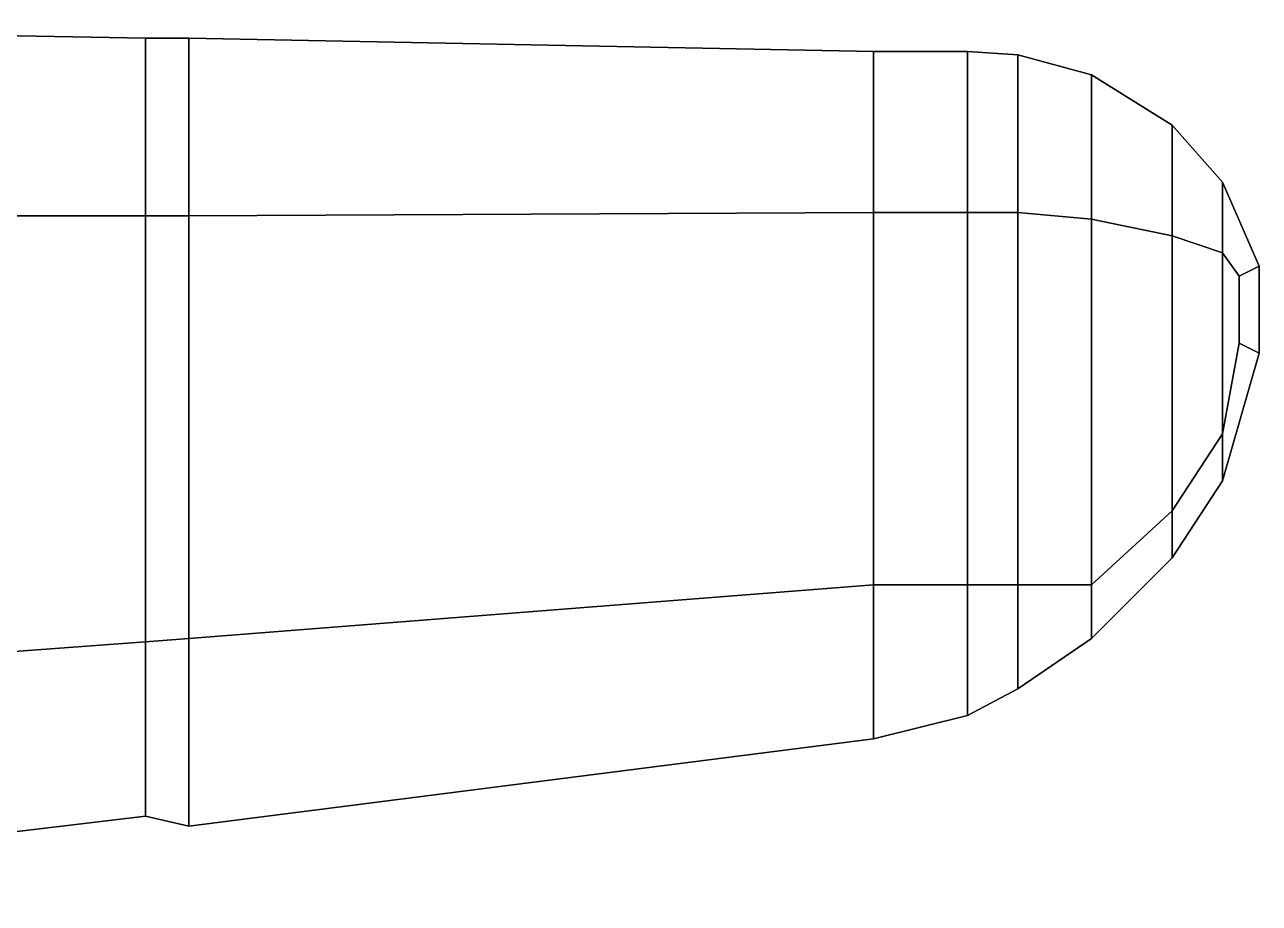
# Model space of a CAD drawing. Header units: millimetres. Extents: x -6.2 to 6.2, y -5.5 to 26.6.
# Drawn here: x 2.47 to 6.15, y -0.34 to 2.28 of the extents above; entities that cross this region are included whole.
import ezdxf

# ---------------------------------------------------------------- set-up
doc = ezdxf.new("R2010")
doc.units = ezdxf.units.MM
doc.layers.add('wing1', color=5, linetype='Continuous')

msp = doc.modelspace()

# ---------------------------------------------------------------- linework, layer by layer
at = {"layer": 'wing1'}
for points in [[(2.83, 2.24, -0.26), (0.66, 2.28, -0.49), (0.66, 1.71, -0.29), (2.83, 1.71, -0.12)], [(2.83, 1.71, -0.44), (0.66, 1.71, -0.71), (0.66, 2.28, -0.49), (2.83, 2.24, -0.26)], [(2.96, 2.24, -0.25), (2.83, 2.24, -0.26), (2.83, 1.71, -0.12), (2.96, 1.71, -0.11)], [(2.96, 1.71, -0.43), (2.83, 1.71, -0.44), (2.83, 2.24, -0.26), (2.96, 2.24, -0.25)], [(5, 2.2, -0.05), (2.96, 2.24, -0.25), (2.96, 1.71, -0.11), (5, 1.72, 0.06)], [(5, 1.72, -0.18), (2.96, 1.71, -0.43), (2.96, 2.24, -0.25), (5, 2.2, -0.05)], [(5.28, 2.2, -0.03), (5, 2.2, -0.05), (5, 1.72, 0.06), (5.28, 1.72, 0.08)], [(5.28, 1.72, -0.15), (5, 1.72, -0.18), (5, 2.2, -0.05), (5.28, 2.2, -0.03)], [(5.43, 2.19, -0.02), (5.28, 2.2, -0.03), (5.28, 1.72, 0.08), (5.43, 1.72, 0.09)], [(5.43, 1.72, -0.14), (5.28, 1.72, -0.15), (5.28, 2.2, -0.03), (5.43, 2.19, -0.02)], [(5.65, 2.13), (5.43, 2.19, -0.02), (5.43, 1.72, 0.09), (5.65, 1.7, 0.1)], [(5.65, 1.7, -0.1), (5.43, 1.72, -0.14), (5.43, 2.19, -0.02), (5.65, 2.13)], [(5.89, 1.98, 0.02), (5.65, 2.13), (5.65, 1.7, 0.1), (5.89, 1.65, 0.1)], [(5.89, 1.65, -0.05), (5.65, 1.7, -0.1), (5.65, 2.13), (5.89, 1.98, 0.02)], [(6.04, 1.81, 0.04), (5.89, 1.98, 0.02), (5.89, 1.65, 0.1), (6.04, 1.6, 0.09)], [(6.04, 1.6, -0.01), (5.89, 1.65, -0.05), (5.89, 1.98, 0.02), (6.04, 1.81, 0.04)], [(6.15, 1.56, 0.05), (6.04, 1.81, 0.04), (6.04, 1.6, 0.09), (6.09, 1.53, 0.09)], [(6.09, 1.53, 0.01), (6.04, 1.6, -0.01), (6.04, 1.81, 0.04), (6.15, 1.56, 0.05)], [(2.83, 1.71, -0.12), (0.66, 1.71, -0.29), (0.66, 0.28, -0.29), (2.83, 0.44, -0.12)], [(0.66, 0.28, -0.71), (0.66, 1.71, -0.71), (2.83, 1.71, -0.44), (2.83, 0.44, -0.44)], [(2.96, 1.71, -0.11), (2.83, 1.71, -0.12), (2.83, 0.44, -0.12), (2.96, 0.45, -0.11)], [(2.83, 0.44, -0.44), (2.83, 1.71, -0.44), (2.96, 1.71, -0.43), (2.96, 0.45, -0.43)], [(5, 1.72, 0.06), (2.96, 1.71, -0.11), (2.96, 0.45, -0.11), (5, 0.61, 0.06)], [(2.96, 0.45, -0.43), (2.96, 1.71, -0.43), (5, 1.72, -0.18), (5, 0.61, -0.18)], [(5.28, 1.72, 0.08), (5, 1.72, 0.06), (5, 0.61, 0.06), (5.28, 0.61, 0.08)], [(5, 0.61, -0.18), (5, 1.72, -0.18), (5.28, 1.72, -0.15), (5.28, 0.61, -0.15)], [(5.43, 1.72, 0.09), (5.28, 1.72, 0.08), (5.28, 0.61, 0.08), (5.43, 0.61, 0.09)], [(5.28, 0.61, -0.15), (5.28, 1.72, -0.15), (5.43, 1.72, -0.14), (5.43, 0.61, -0.14)], [(5.65, 1.7, 0.1), (5.43, 1.72, 0.09), (5.43, 0.61, 0.09), (5.65, 0.61, 0.1)], [(5.43, 0.61, -0.14), (5.43, 1.72, -0.14), (5.65, 1.7, -0.1), (5.65, 0.61, -0.1)], [(5.89, 1.65, 0.1), (5.65, 1.7, 0.1), (5.65, 0.61, 0.1), (5.89, 0.83, 0.1)], [(5.65, 0.61, -0.1), (5.65, 1.7, -0.1), (5.89, 1.65, -0.05), (5.89, 0.83, -0.05)], [(6.04, 1.6, 0.09), (5.89, 1.65, 0.1), (5.89, 0.83, 0.1), (6.04, 1.06, 0.09)], [(5.89, 0.83, -0.05), (5.89, 1.65, -0.05), (6.04, 1.6, -0.01), (6.04, 1.06, -0.01)], [(6.09, 1.53, 0.09), (6.04, 1.6, 0.09), (6.04, 1.06, 0.09), (6.09, 1.33, 0.09)], [(6.04, 1.06, -0.01), (6.04, 1.6, -0.01), (6.09, 1.53, 0.01), (6.09, 1.33, 0.01)], [(6.15, 1.3, 0.05), (6.15, 1.56, 0.05), (6.09, 1.53, 0.09), (6.09, 1.33, 0.09)], [(6.09, 1.33, 0.01), (6.09, 1.53, 0.01), (6.15, 1.56, 0.05), (6.15, 1.3, 0.05)], [(6.09, 1.33, 0.09), (6.04, 1.06, 0.09), (6.04, 0.92, 0.04), (6.15, 1.3, 0.05)], [(6.15, 1.3, 0.05), (6.04, 0.92, 0.04), (6.04, 1.06, -0.01), (6.09, 1.33, 0.01)], [(6.04, 1.06, 0.09), (5.89, 0.83, 0.1), (5.89, 0.69, 0.02), (6.04, 0.92, 0.04)], [(6.04, 0.92, 0.04), (5.89, 0.69, 0.02), (5.89, 0.83, -0.05), (6.04, 1.06, -0.01)], [(5.89, 0.83, 0.1), (5.65, 0.61, 0.1), (5.65, 0.45), (5.89, 0.69, 0.02)], [(5.89, 0.69, 0.02), (5.65, 0.45), (5.65, 0.61, -0.1), (5.89, 0.83, -0.05)], [(5, 0.61, 0.06), (2.96, 0.45, -0.11), (2.96, -0.11, -0.25), (5, 0.15, -0.05)], [(5, 0.15, -0.05), (2.96, -0.11, -0.25), (2.96, 0.45, -0.43), (5, 0.61, -0.18)], [(5.28, 0.61, 0.08), (5, 0.61, 0.06), (5, 0.15, -0.05), (5.28, 0.22, -0.03)], [(5.28, 0.22, -0.03), (5, 0.15, -0.05), (5, 0.61, -0.18), (5.28, 0.61, -0.15)], [(5.43, 0.61, 0.09), (5.28, 0.61, 0.08), (5.28, 0.22, -0.03), (5.43, 0.3, -0.02)], [(5.43, 0.3, -0.02), (5.28, 0.22, -0.03), (5.28, 0.61, -0.15), (5.43, 0.61, -0.14)], [(5.65, 0.61, 0.1), (5.43, 0.61, 0.09), (5.43, 0.3, -0.02), (5.65, 0.45)], [(5.65, 0.45), (5.43, 0.3, -0.02), (5.43, 0.61, -0.14), (5.65, 0.61, -0.1)], [(2.96, 0.45, -0.11), (2.83, 0.44, -0.12), (2.83, -0.08, -0.26), (2.96, -0.11, -0.25)], [(2.96, -0.11, -0.25), (2.83, -0.08, -0.26), (2.83, 0.44, -0.44), (2.96, 0.45, -0.43)], [(2.83, 0.44, -0.12), (0.66, 0.28, -0.29), (0.66, -0.34, -0.49), (2.83, -0.08, -0.26)], [(2.83, -0.08, -0.26), (0.66, -0.34, -0.49), (0.66, 0.28, -0.71), (2.83, 0.44, -0.44)]]:
    msp.add_3dface(points, dxfattribs=at)

doc.saveas('drawing.dxf')
